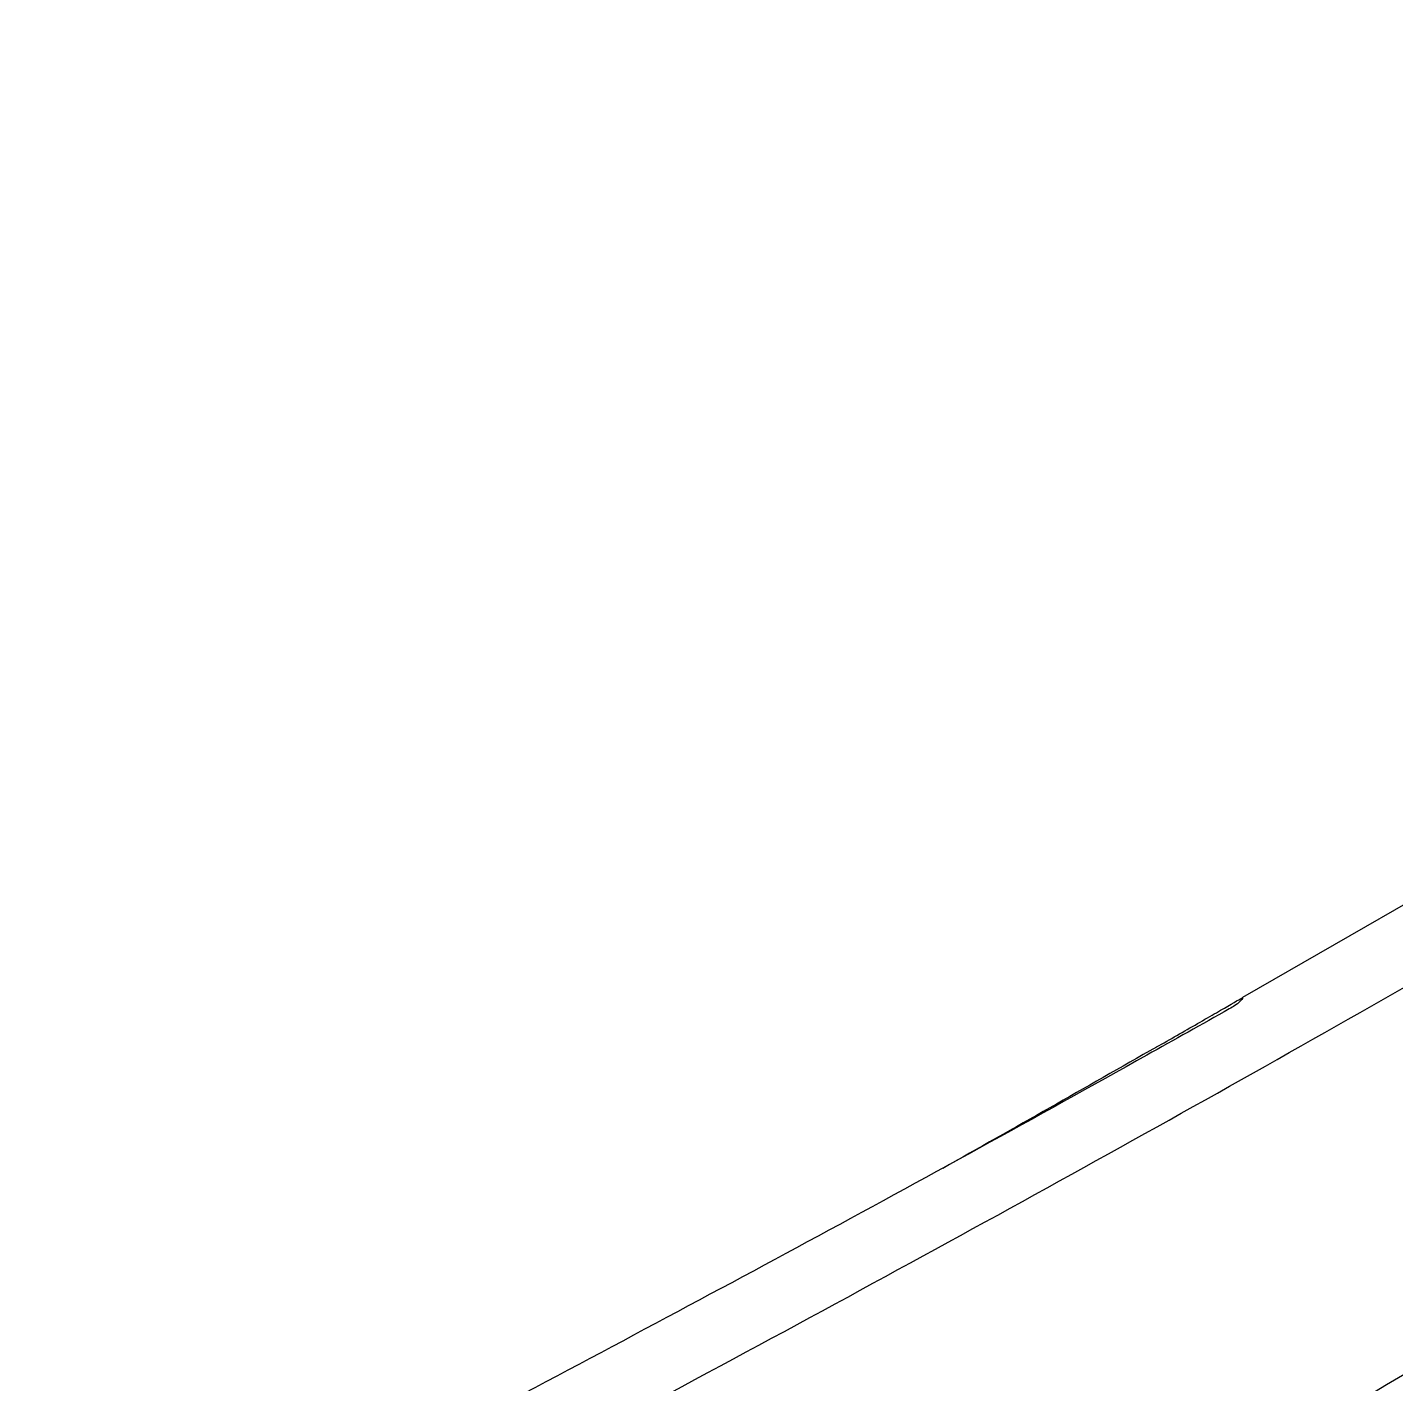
# Model space of a CAD drawing. Header units: millimetres. Extents: x 36 to 3196, y 27 to 5967.
# Drawn here: x 269.3 to 326.8, y 894.9 to 951.9 of the extents above; entities that cross this region are included whole.
import ezdxf

# ---------------------------------------------------------------- set-up
doc = ezdxf.new("R2010")
doc.units = ezdxf.units.MM
doc.layers.add('08_Dimension.Annotation', color=2, linetype='Continuous')

# ---------------------------------------------------------------- blocks, each defined once
blk = doc.blocks.new('A$C1af0320f')
at = {"color": 8, "linetype": 'Continuous', "lineweight": 25}
blk.add_line((163.883, 162.963), (163.902, 149.298), dxfattribs=at)
blk.add_ellipse((2753.808, 159.359), major_axis=(0, 2703.908), ratio=0.95785, start_param=1.576059, end_param=1.579878, dxfattribs=at)
for points, knots in [([(143.87, 230.872), (143.934, 230.206), (144.426, 225.081), (145.225, 215.061), (146.066, 200.144), (146.622, 184.301), (146.895, 167.406), (146.868, 149.446), (146.532, 130.41), (145.917, 110.583), (145.258, 96.686), (144.928, 89.741)], [0, 0, 0, 0, 0.018058, 0.138979, 0.260005, 0.38103, 0.50195, 0.626405, 0.750975, 0.875545, 1, 1, 1, 1]), ([(162.812, 89.741), (162.485, 96.61), (161.833, 110.354), (161.22, 129.975), (160.879, 148.824), (160.841, 166.968), (161.113, 184.368), (161.711, 200.94), (162.597, 216.575), (163.446, 226.108), (163.87, 230.872)], [0, 0, 0, 0, 0.123075, 0.246261, 0.369446, 0.492521, 0.619329, 0.74626, 0.87319, 1, 1, 1, 1]), ([(163.886, 149.278), (163.875, 149.276), (163.848, 149.27), (163.77, 148.965), (163.766, 148.666), (163.765, 148.571)], [0, 0, 0, 0, 0.325712, 0.786624, 1, 1, 1, 1]), ([(163.906, 145.131), (163.904, 145.454), (163.902, 146.1), (163.899, 147.129), (163.898, 148.057), (163.898, 148.787), (163.9, 149.187), (163.902, 149.269), (163.902, 149.298)], [0, 0, 0, 0, 0.17962, 0.359242, 0.538861, 0.718479, 0.898097, 1, 1, 1, 1]), ([(163.765, 148.571), (163.781, 147.25), (163.859, 140.645), (164.101, 128.535), (164.494, 117.28), (164.689, 111.696)], [0, 0, 0, 0, 0.111848, 0.55931, 1, 1, 1, 1])]:
    blk.add_open_spline(points, degree=3, knots=knots, dxfattribs=at)

msp = doc.modelspace()

# ---------------------------------------------------------------- block references
at = {"layer": '08_Dimension.Annotation', "xscale": -1, "rotation": 299.9999999999999}
msp.add_blockref('A$C1af0320f', (272.9848, 694.5508), dxfattribs=at)

doc.saveas('drawing.dxf')
